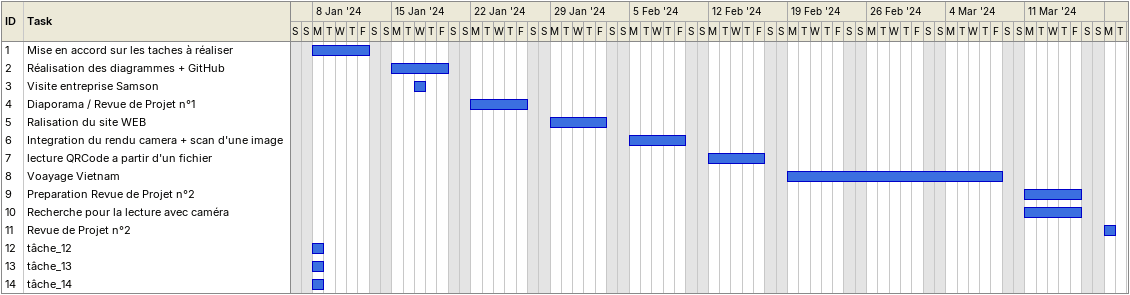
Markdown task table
| ID | Task | Start | Finish |
|---|---|---|---|
| 1 | Mise en accord sur les taches à réaliser | 2024-01-08 | 2024-01-12 |
| 2 | Réalisation des diagrammes + GitHub | 2024-01-15 | 2024-01-19 |
| 3 | Visite entreprise Samson | 2024-01-17 | 2024-01-17 |
| 4 | Diaporama / Revue de Projet n°1 | 2024-01-22 | 2024-01-26 |
| 5 | Ralisation du site WEB | 2024-01-29 | 2024-02-02 |
| 6 | Integration du rendu camera + scan d'une image | 2024-02-05 | 2024-02-09 |
| 7 | lecture QRCode a partir d'un fichier | 2024-02-12 | 2024-02-16 |
| 8 | Voayage Vietnam | 2024-02-19 | 2024-03-08 |
| 9 | Preparation Revue de Projet n°2 | 2024-03-11 | 2024-03-15 |
| 10 | Recherche pour la lecture avec caméra | 2024-03-11 | 2024-03-15 |
| 11 | Revue de Projet n°2 | 2024-03-18 | 2024-03-18 |
| 12 | tâche_12 | 2024-01-08 | 2024-01-08 |
| 13 | tâche_13 | 2024-01-08 | 2024-01-08 |
| 14 | tâche_14 | 2024-01-08 | 2024-01-08 |
